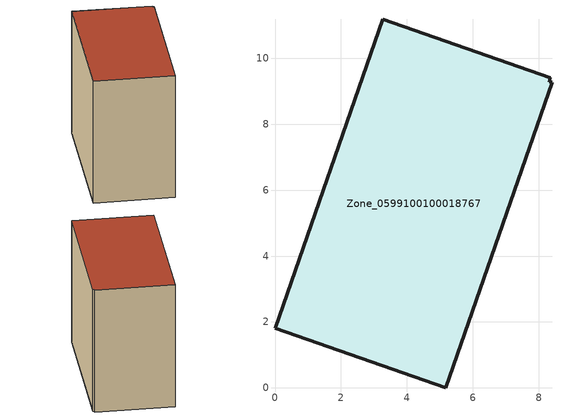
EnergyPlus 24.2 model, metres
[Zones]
Zone_0599100100018767
 floor ground (C_G): 8.35,9.41 8.31,9.29 8.4,9.27 5.18,0 0,1.8 3.27,11.19 z0
 wall outside (C_F): 8.35,9.41 3.27,11.19 0,1.8 5.18,0 8.4,9.27 8.31,9.29 8.35,9.41 z0:9.12
 roof outside (C_R): 8.31,9.29 8.35,9.41 3.27,11.19 0,1.8 5.18,0 8.4,9.27 z9.12
[BUILDING]
Pand.0599100100018767: North Axis=0; Terrain=City; Loads Convergence Tolerance Value=0.04; Temperature Convergence Tolerance Value=0.4; Solar Distribution=FullExterior; Maximum Number of Warmup Days=25; Minimum Number of Warmup Days=1
[Site:Location]
Rotterdam.The.Hague.AP_ZH_NLD Design_Conditions: Latitude=51.96; Longitude=4.45; Time Zone=1; Elevation=-4.5
[SITE:GROUNDTEMPERATURE:BUILDINGSURFACE]
18, 18, 18, 18, 18, 18, 18, 18, 18, 18, 18, 18
[MATERIAL] Thermal Absorptance=0.9; Solar Absorptance=0.7; Visible Absorptance=0.7
Name | Roughness | Thickness | Conductivity | Density | Specific Heat
G.TI.2015-2018 | MediumSmooth | 0.15 | 0.0428571 | 540 | 1210
F.TI.2015-2018 | Rough | 0.3 | 0.0666667 | 1920 | 840
R.TI.2015-2018 | MediumRough | 0.2 | 0.0333333 | 1500 | 1000
[CONSTRUCTION]
C_G: G.TI.2015-2018
C_F: F.TI.2015-2018
C_R: R.TI.2015-2018
[ZONE]
Zone_0599100100018767: Type=1; Multiplier=1; Ceiling Height=Autocalculate; Volume=Autocalculate; Floor Area=autocalculate; Part of Total Floor Area=Yes
[ZONEINFILTRATION:DESIGNFLOWRATE]
Infil_Zone_0599100100018767: Zone or ZoneList or Space or SpaceList=Zone_0599100100018767; Schedule=AlwaysOn; Design Flow Rate Calculation Method=Flow/Area; Flow Rate per Floor Area=0.0015; Constant Term Coefficient=1; Temperature Term Coefficient=0; Velocity Term Coefficient=0; Velocity Squared Term Coefficient=0
[HVACTEMPLATE:ZONE:IDEALLOADSAIRSYSTEM]
Zone_0599100100018767: Maximum Heating Supply Air Temperature=50; Minimum Cooling Supply Air Temperature=13; Maximum Heating Supply Air Humidity Ratio=0.0156; Minimum Cooling Supply Air Humidity Ratio=0.0077; Heating Limit=NoLimit; Cooling Limit=NoLimit; Dehumidification Control Type=ConstantSensibleHeatRatio; Cooling Sensible Heat Ratio=0.7; Dehumidification Setpoint=60; Humidification Control Type=None; Humidification Setpoint=30; Outdoor Air Method=None; Outdoor Air Flow Rate per Person=0.00944; Outdoor Air Flow Rate per Zone Floor Area=0; Outdoor Air Flow Rate per Zone=0; Demand Controlled Ventilation Type=None; Outdoor Air Economizer Type=NoEconomizer; Heat Recovery Type=None; Sensible Heat Recovery Effectiveness=0.7; Latent Heat Recovery Effectiveness=0.65
[ZONECONTROL:THERMOSTAT]
ThermostatControl_Zone_0599100100018767: Zone or ZoneList=Zone_0599100100018767; Control Type Schedule=DualSetpointControlType; Control 1=Thermostat_Zone_0599100100018767; Temperature Difference Between Cutout And Setpoint=0
[THERMOSTATSETPOINT:DUALSETPOINT]
Thermostat_Zone_0599100100018767: Heating Setpoint Temperature Schedule=HeatingSetpoint_Zone_0599100100018767; Cooling Setpoint Temperature Schedule=CoolingSetpoint_Zone_0599100100018767
[SCHEDULE:COMPACT]
HeatingSetpoint_Zone_0599100100018767: Through: 12/31, For: AllDays, Until: 24:00, 21
CoolingSetpoint_Zone_0599100100018767: Through: 12/31, For: AllDays, Until: 24:00, 24
DualSetpointControlType: Through: 12/31, For: AllDays, Until: 24:00, 4
AlwaysOn: Through: 12/31, For: AllDays, Until: 24:00, 1
